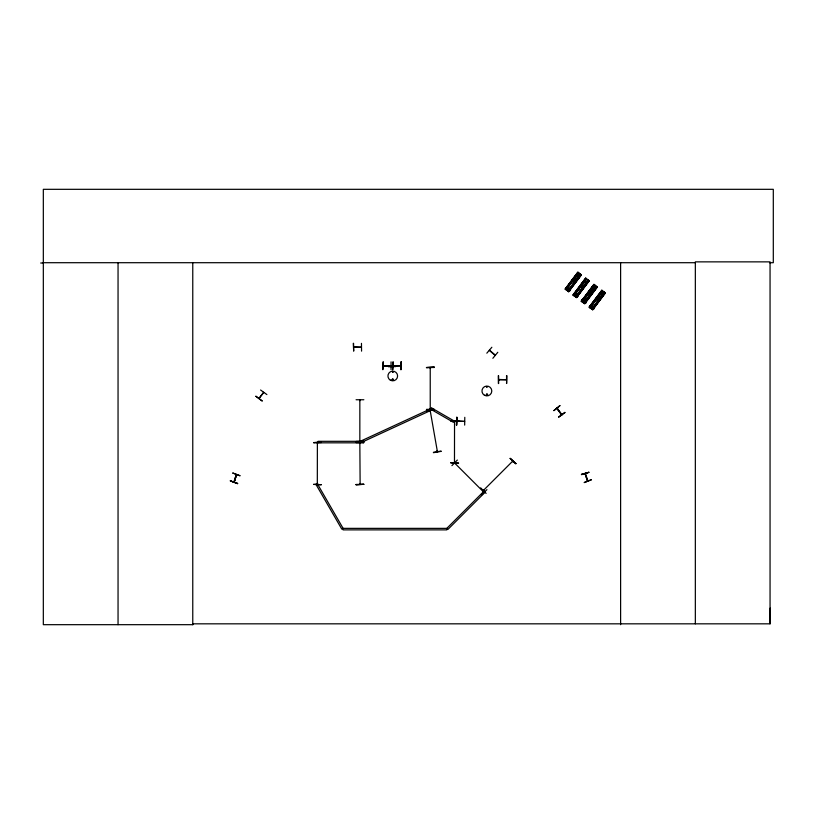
<?xml version="1.0" encoding="UTF-8"?>
<svg xmlns="http://www.w3.org/2000/svg" width="814" height="814" viewBox="0 0 814 814"><rect width="100%" height="100%" fill="white"/><g stroke="black" fill="none" stroke-linecap="round" stroke-linejoin="round"><path stroke-width="1.22" d="M769.495 262.708L773.3 262.708L773.3 189.316L43.325 189.316L43.325 624.684L192.877 624.684L192.776 623.829L770.054 623.829L770.166 608.089M430.209 410.683L437.393 451.587M437.372 451.444L437.26 450.773M484.035 492.429L454.639 463.034L455.128 463.593M455.331 463.339L454.863 462.84M484.167 492.185L483.781 491.687M236.559 474.857L234.188 482.071L236.559 474.684M317.379 442.674L317.318 484.279L317.368 483.465M317.643 484.32L317.368 483.547M359.839 441.432L359.839 399.776M359.757 441.269L360.103 440.567L360.114 441.432M360.114 442.674L360.114 443.538L359.839 442.674M360.114 484.32L360.103 483.455L359.839 484.33M430.545 368.274L430.545 367.592M430.199 408.465L430.23 409.228M454.843 421.255L454.812 421.957M393.294 379.629C391.9 381.227 392.521 378.052 393.213 379.507M486.467 386.833L487.179 387.24L486.609 386.67M486.355 394.617C487.749 393.02 487.128 396.194 486.436 394.739M487.637 394.617C485.673 396.896 486.467 392.379 487.555 394.434M587.861 480.871L585.47 473.656M359.798 399.939L359.788 400.59M360.154 441.269L360.103 440.649M360.134 484.218L359.839 442.755M454.497 421.255L454.538 421.876M495.38 355.148L489.438 350.122M556.98 408.435C569.841 425.519 552.96 403.917 557.682 408.862M561.06 414.112L561.762 414.468M561.711 414.407L557.275 408.313M237.576 483.648L230.311 480.84L237.586 483.618M234.198 481.99L236.253 474.674L233.883 482M567.45 289.346L567.307 290.323M392.114 379.253C393.091 382.539 393.834 376.933 392.094 379.812M263.777 392.592L258.944 398.494L263.594 392.256M575.63 295.502L575.223 295.187L575.732 295.523M591.758 307.712L591.361 307.346L591.87 307.692M505.759 379.436L506.522 379.731L498.901 379.466M456.888 421.072L464.672 421.428L456.969 421.072M585.154 473.677L587.494 481.023L585.103 473.779M255.932 396.245L262.169 400.895M260.582 390.008L266.88 394.566M484.076 490.252L483.333 490.506M565.211 289.072L577.889 272.252M565.374 289.204L578.062 272.375M578.225 272.497L565.547 289.326L578.286 272.548M565.761 289.489L577.757 273.697M565.954 289.631L578.662 272.832L566.015 289.682M566.9 288.797L578.907 273.016M566.473 289.998L567.419 290.71M567.724 290.944L580.402 274.115M567.887 291.066L580.535 274.216M567.918 291.097L580.596 274.267M568.121 291.239L580.82 274.43M580.931 274.511L568.264 291.351L581.003 274.572M568.498 291.524L581.206 274.725M568.66 291.656L581.338 274.827L577.818 272.191L565.14 289.021L568.742 291.707M568.721 291.697L581.42 274.878M585.673 278.113L573.005 294.943L576.587 297.629L589.255 280.789L585.673 278.113L573.066 294.994M573.26 295.136L585.907 278.286M573.402 295.248L585.337 279.406M573.473 295.299L585.398 279.456M573.667 295.451L585.531 279.558M573.809 295.553L586.518 278.744M573.87 295.594L586.548 278.764M574.063 295.747L585.938 279.863M574.318 295.92L575.274 296.632M575.518 296.815L587.515 281.023M588.39 280.138L575.742 296.988L588.451 280.179M576.729 296.184L588.593 280.291M576.119 297.273L588.787 280.433M576.18 297.314L588.858 280.494M576.353 297.446L589.021 280.616M576.516 297.568L589.194 280.738M581.267 301.17L593.884 284.3L597.466 286.976M581.399 301.272L594.108 284.473L581.461 301.322M581.603 301.424L594.352 284.656M581.807 301.577L594.474 284.737M581.868 301.628L594.546 284.798M582.061 301.77L594.708 284.92M582.946 300.885L594.139 286.04M583.007 300.936L594.21 286.101M582.519 302.096L583.465 302.808M583.699 302.981L595.644 287.159M583.77 303.042L595.706 287.2M583.913 303.144L596.652 286.365M596.784 286.467L584.106 303.296L596.866 286.518M584.299 303.439L597.059 286.67M597.191 286.772L584.544 303.622L597.252 286.813M597.456 286.966L584.788 303.805L581.186 301.109M589.204 307.153L601.882 290.323M589.397 307.305L602.045 290.445M589.539 307.407L602.218 290.578L589.611 307.458M589.743 307.56L601.668 291.717M589.947 307.712L602.625 290.883L590.008 307.753M590.14 307.865L602.136 292.073M590.455 308.079L591.402 308.791M591.717 309.025L604.314 292.134M591.849 309.127L604.527 292.297M591.88 309.147L604.588 292.338M592.867 308.343L604.792 292.491M592.246 309.422L604.934 292.602M592.317 309.473L604.995 292.653M592.511 309.625L605.128 292.755M592.653 309.727L605.331 292.898M393.07 372.252L392.653 371.55L392.867 372.334M391.025 365.985L383.374 366.035L384.106 365.669M390.974 365.954L383.241 365.954M499.603 379.772L498.768 379.812M506.42 379.751L498.901 379.812M353.846 347.069L361.457 347.385M486.823 353.184L491.86 347.252M497.802 352.279L492.857 358.292M451.933 465.639L457.336 460.042M480.657 487.861L486.121 493.406M515.954 463.573L510.124 458.394L515.923 463.593M483.699 490.639L483.842 489.947M483.394 490.445L512.789 461.05M512.464 461.803L512.983 461.243M481.4 495.105L486.945 489.641M430.24 368.355L430.23 367.572M558.587 416.951L564.845 412.332M558.78 417.206L565.018 412.566M581.44 474.409L588.949 472.344L581.43 474.369M581.532 474.684L588.919 472.232M585.337 474.521L585.48 473.575M587.545 480.911L587.616 480.179M390.323 365.598L391.025 365.628L383.323 365.679M427.543 410.602L434.188 409.89L426.444 410.795M441.076 451.078L433.394 452.299M433.465 452.696L441.127 451.363M353.846 347.029L361.457 347.11M400.783 365.618L393.111 365.974L400.895 366.005M426.475 367.49L434.259 367.49M391.046 369.658L391.056 361.874M498.28 375.753L498.372 383.536M506.542 383.486L506.888 375.702M356.084 399.745L363.868 399.755M426.475 409.361L434.259 409.31M426.485 409.686L434.259 409.595M450.773 420.685L458.557 420.675M450.773 421.011L458.557 420.96M356.084 441.564L363.868 441.402L359.422 441.829M356.084 441.503L363.868 441.463M319.18 442.267L313.624 442.694M321.398 442.541L313.624 442.592L321.398 442.216M359.412 442.246L363.868 442.643L356.084 442.267M317.643 442.755L317.379 443.538L317.643 442.674M356.084 442.643L363.868 442.592M450.783 462.83L458.557 463.156M458.557 463.115L450.783 462.769M313.624 484.401L321.408 484.727L313.624 484.35M356.084 484.747L363.868 484.299L356.084 484.778M356.084 484.452L363.868 484.35M40.7 263.014L43.325 263.003M43.325 262.708L695.339 262.708M361.457 343.355L361.569 351.139M464.672 425.101L464.784 417.317M230.291 480.891L237.678 483.343M574.765 295.909L575.305 295.268M582.956 302.086L583.384 302.381L583.496 301.445M360.114 399.776L360.114 400.559M495.024 355.311L489.367 350.468M255.901 396.286L262.108 400.987M576.77 274.084L579.883 276.424M584.625 279.996L587.728 282.336M592.826 286.172L595.929 288.512M600.763 292.155L603.866 294.495M575.915 275.224L579.019 277.564M583.77 281.135L586.874 283.476M591.961 287.311L595.075 289.652M599.898 293.294L603.011 295.635M574.623 276.933L577.736 279.273M582.478 282.845L585.581 285.185M590.679 289.021L593.782 291.361M598.616 295.004L601.719 297.344M573.483 278.439L576.587 280.779M581.328 284.361L584.442 286.701M589.529 290.537L592.633 292.877M597.466 296.52L600.579 298.86M572.191 280.148L575.294 282.489M580.046 286.07L583.15 288.41M588.247 292.246L591.351 294.587M596.184 298.229L599.287 300.57M566.676 287.474L569.78 289.815M574.531 293.396L577.635 295.736M582.722 299.572L585.836 301.913M590.669 305.555L593.772 307.896M565.791 287.566L569.942 290.69M573.646 293.488L577.787 296.611M581.847 299.664L585.988 302.788M589.784 305.647L593.925 308.771M565.699 287.698L569.841 290.822M573.555 293.62L577.696 296.734M581.745 299.796L585.887 302.91M589.692 305.779L593.833 308.893M317.684 483.618L317.643 484.238M510.185 458.333L515.689 463.838M591.442 307.427L591.33 308.292M454.477 462.698L454.538 421.174M360.154 442.836L360.114 443.457M437.077 451.577L436.894 450.987M506.552 375.702L506.654 383.486M498.606 375.753L498.656 383.536M430.23 408.445L430.23 409.147L430.23 367.653M400.966 361.894L400.966 369.678M770.054 623.829L770.054 261.864L695.339 261.864L695.339 623.829M620.614 262.708L620.614 624.684M456.786 417.317L456.786 425.101M353.571 343.355L353.683 351.139L353.286 343.355M192.765 262.708L192.765 624.684M118.05 262.708L118.05 624.684M573.585 280.138C574.236 283.547 576.424 278.144 573.585 280.138M581.44 286.06C582.091 289.469 584.269 284.055 581.44 286.06M589.641 292.236C590.282 295.645 592.47 290.242 589.641 292.236M597.578 298.219C598.229 301.628 600.406 296.225 597.578 298.219M232.835 473.026L240.12 475.783L232.824 473.066M431.685 408.018L430.932 409.32L453.388 422.293L454.141 420.98L431.685 408.018M601.821 290.283L589.122 307.092L592.724 309.788L605.413 292.959L601.811 290.272M483.496 491.687L446.825 528.357L343.091 528.357L341.778 529.11L315.852 484.198L317.165 483.445L343.091 528.357L343.091 529.873L446.825 529.873L446.825 528.357L447.893 529.426L484.564 492.755L483.496 491.687M559.91 405.637L553.907 410.602L559.91 405.637M430.057 409.096L360.358 441.269L360.999 442.643L430.687 410.47L430.057 409.096M591.402 479.741L584.137 482.58L591.391 479.721M383.221 361.925L382.834 369.709L383.16 361.925M393.081 361.945L392.704 369.729L393.081 361.945M401.292 361.894L400.915 369.678L401.261 361.894M434.259 367.114L426.475 367.602L434.259 367.114M395.93 366.473L388.268 366.565L395.93 366.473M456.888 417.317L456.461 425.101L456.888 417.317M359.605 441.31L318.111 441.31L318.111 442.826L359.605 442.826L359.605 441.31M390.344 380.189A4.843 4.843 0 0 0 397.608 375.997A4.843 4.843 0 0 0 390.344 371.805A4.843 4.843 0 0 0 390.344 380.189M484.422 395.248A4.925 4.925 0 0 0 491.798 390.985A4.925 4.925 0 0 0 484.422 386.721A4.925 4.925 0 0 0 484.422 395.248"/></g></svg>
